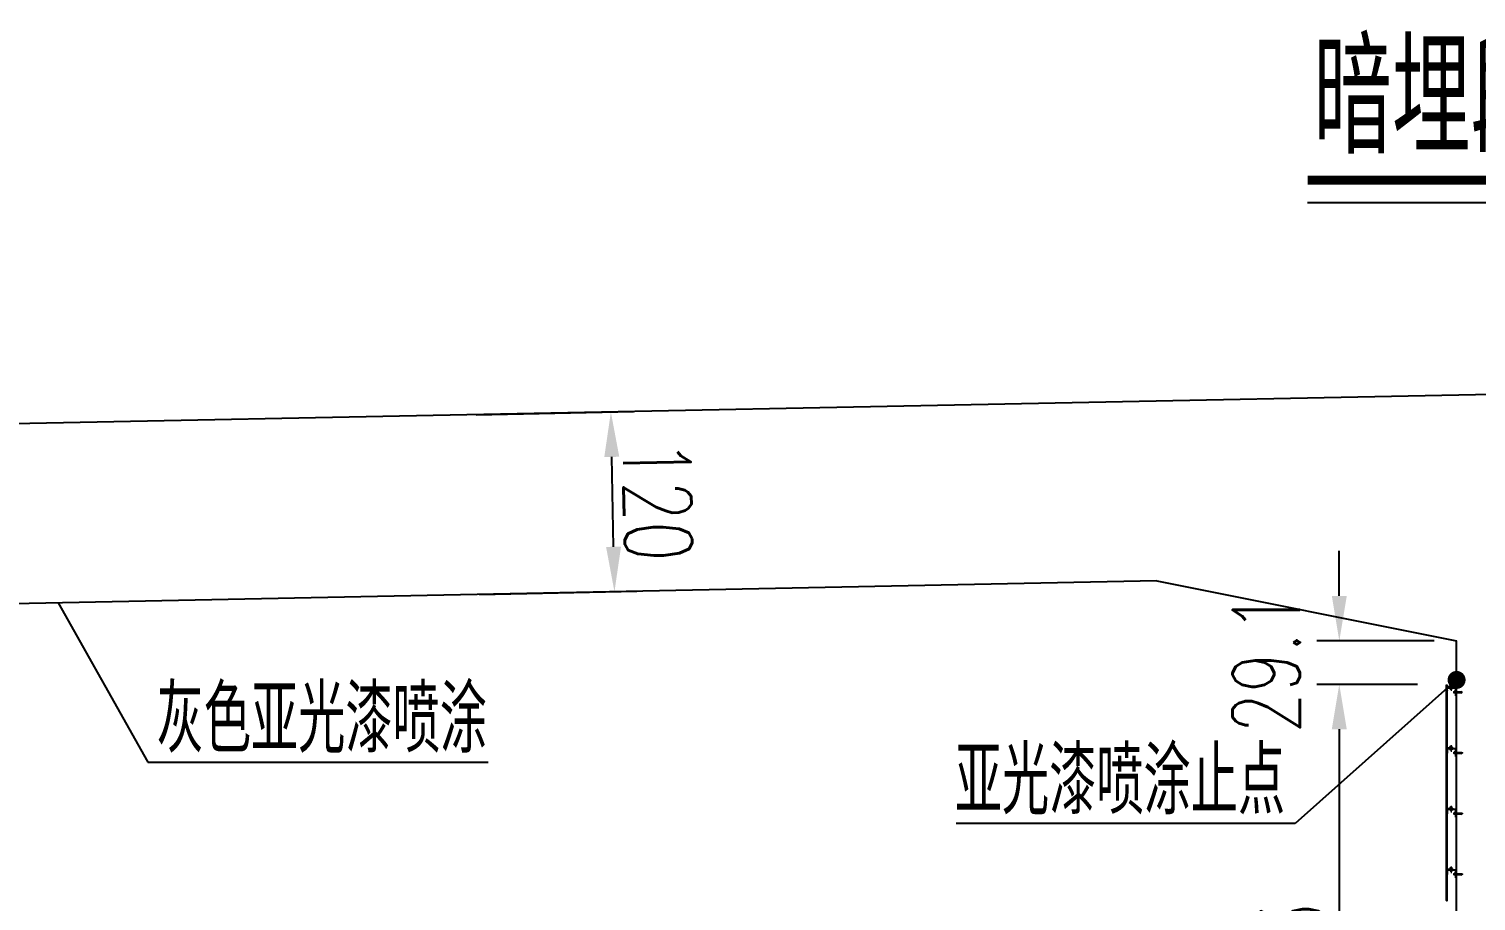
# Model space of a CAD drawing. Header units: millimetres. Extents: x -48690 to 48320, y -25312 to 3911.
# Drawn here: x -14037 to -13071, y -1549 to -967 of the extents above; entities that cross this region are included whole.
import ezdxf

# ---------------------------------------------------------------- set-up
doc = ezdxf.new("R2010")
doc.units = ezdxf.units.MM
doc.header["$LTSCALE"] = 0.25
doc.header["$MEASUREMENT"] = 0
for name, color, linetype in [('DIM', 3, 'Continuous'), ('文字', 7, 'Continuous'), ('次轮廓线', 7, 'Continuous')]:
    doc.layers.add(name, color=color, linetype=linetype)
doc.layers.add('填充线', color=9, linetype='Continuous', lineweight=20)
doc.styles.get("Standard").update_dxf_attribs({"font": 'simplex1.shx', "width": 0.7, "bigfont": 'hztxt.shx'})
doc.dimstyles.new('150', dxfattribs={"dimscale": 15, "dimtxt": 3, "dimasz": 2, "dimexe": 1, "dimexo": 1, "dimgap": 0.5, "dimtad": 1, "dimdec": 1, "dimdsep": 46, "dimtxsty": 'Standard', "dimcen": 0.5, "dimadec": 0, "dimazin": 0, "dimtfac": 1, "dimtdec": 1, "dimtofl": 0, "dimtmove": 2, "dimatfit": 3, "dimfxl": 0, "dimtolj": 1, "dimtzin": 0, "dimarcsym": 0})

# ---------------------------------------------------------------- blocks, each defined once
blk = doc.blocks.new('*D30')
at = {"color": 0, "lineweight": -2}
for p, q in [((-13738.25, -1224.07), (-13633.27, -1221.97)), ((-13646.47, -1312.23), (-13647.67, -1252.26)), ((-13735.85, -1344.02), (-13630.87, -1341.92))]:
    blk.add_line(p, q, dxfattribs=at)
at = {"color": 0}
for points in [[(-13642.67, -1252.16), (-13652.67, -1252.36), (-13648.27, -1222.27)], [(-13641.47, -1312.13), (-13651.47, -1312.33), (-13645.87, -1342.22)]]:
    blk.add_solid(points, dxfattribs=at)
at = {"layer": 'Defpoints', "color": 0}
for p in [(-13753.7, -1224.38), (-13648.27, -1222.27), (-13751.3, -1344.33)]:
    blk.add_point(p, dxfattribs=at)
at = {"color": 0, "insert": (-13617.07, -1281.64), "char_height": 45, "attachment_point": 5, "rotation": 271.14576}
blk.add_mtext('\\A1;120', dxfattribs=at)
blk = doc.blocks.new('*D44')
at = {"color": 0, "lineweight": -2}
for p, q in [((-13162.09, -1344.98), (-13162.09, -1314.98)), ((-13098.8, -1374.98), (-13177.09, -1374.98)), ((-13109.87, -1404.08), (-13177.09, -1404.08)), ((-13162.09, -1434.08), (-13162.09, -1464.08))]:
    blk.add_line(p, q, dxfattribs=at)
at = {"color": 0}
for points in [[(-13167.09, -1344.98), (-13157.09, -1344.98), (-13162.09, -1374.98)], [(-13167.09, -1434.08), (-13157.09, -1434.08), (-13162.09, -1404.08)]]:
    blk.add_solid(points, dxfattribs=at)
at = {"layer": 'Defpoints', "color": 0}
for p in [(-13162.09, -1374.98), (-13083.8, -1374.98), (-13094.87, -1404.08)]:
    blk.add_point(p, dxfattribs=at)
at = {"color": 0, "insert": (-13210.84, -1389.53), "char_height": 45, "attachment_point": 5, "rotation": 90}
blk.add_mtext('\\A1;29.1', dxfattribs=at)
blk = doc.blocks.new('A$C727327BB')
at = {"linetype": 'ByBlock'}
h = blk.add_hatch(dxfattribs=at)
h.set_pattern_fill('ANSI31', color=1, scale=15, style=0)
h.set_pattern_definition([(45, (-206.4395, -190.0115), (-1.325825, 1.325825), [])])
h.paths.add_polyline_path([(-3, 9), (-39, 9, 0.414214), (-40, 8), (-40, 7, 0.414214), (-39, 6), (-3, 6), (-3, -18, 0.414214), (-2, -19), (-1, -19, 0.414214), (0, -18), (0, 18), (8, 18), (8, 2, 0.414214), (8, 1), (10, 1, 0.414214), (10, 2), (10, 20, 0.414214), (10, 21), (-2, 21, 0.414214), (-3, 20)])
at = {"linetype": 'Continuous'}
blk.add_line((12, 21), (12, 21), dxfattribs=at)
at = {"linetype": 'Continuous', "const_width": 0.3}
for points in [[(-39, 9, 0.414214), (-40, 8, 0.414214)], [(-40, 7, 0.414214), (-39, 6, 0.414214)], [(-2, 21, 0.414214), (-3, 20, 0.414214)], [(8, 2, 0.414214), (8, 1, 0.414214)], [(10, 20, 0.414214), (10, 21, 0.414214)], [(10, 1, 0.414214), (10, 2, 0.414214)], [(-3, -18, 0.414214), (-2, -19, 0.414214)], [(-1, -19, 0.414214), (0, -18, 0.414214)]]:
    blk.add_lwpolyline(points, format="xyb", dxfattribs=at)
for points in [[(-40, 7), (-40, 8)], [(-39, 9), (-3, 9)], [(-3, 6), (-39, 6)], [(-3, 9), (-3, 20)], [(-3, -18), (-3, 6)], [(-2, 21), (10, 21)], [(0, 18), (0, -18)], [(8, 18), (0, 18)], [(8, 2), (8, 18)], [(10, 1), (8, 1)], [(10, 20), (10, 2)], [(-1, -19), (-2, -19)]]:
    blk.add_lwpolyline(points, dxfattribs=at)
at = {"layer": 'Defpoints', "color": 0, "linetype": 'ByBlock'}
for p in [(-40, 8), (-2, 21), (8, 20), (-2, -19)]:
    blk.add_point(p, dxfattribs=at)
blk = doc.blocks.new('A$C34480033')
at = {"linetype": 'Continuous'}
h = blk.add_hatch(dxfattribs=at)
h.set_pattern_fill('ANSI31', color=1, scale=15, style=0)
h.set_pattern_definition([(45, (-207.7575, -198.1272), (-1.325825, 1.325825), [])])
h.paths.add_polyline_path([(13, 16), (13, -20, 0.414214), (14, -21), (15, -21, 0.414214), (16, -20), (16, 18, 0.414214), (15, 19), (-23, 19, 0.414214), (-24, 18), (-24, 17, 0.414214), (-23, 16)])
for p, q in [((-24, 17), (-24, 18)), ((15, 19), (-23, 19)), ((13, 16), (-23, 16)), ((13, -20), (13, 16)), ((16, -20), (16, 18))]:
    blk.add_line(p, q, dxfattribs=at)
at = {"linetype": 'Continuous', "const_width": 0.3}
for points in [[(-23, 19, 0.414214), (-24, 18, 0.414214)], [(-24, 17, 0.414214), (-23, 16, 0.414214)], [(16, 18, 0.414214), (15, 19, 0.414214)], [(13, -20, 0.414214), (14, -21, 0.414214)], [(15, -21, 0.414214), (16, -20, 0.414214)]]:
    blk.add_lwpolyline(points, format="xyb", dxfattribs=at)
for points in [[(-24, 18), (-24, 17)], [(15, 19), (-23, 19)], [(-23, 16), (13, 16)], [(13, 16), (13, -20)], [(16, -20), (16, 18)], [(14, -21), (15, -21)]]:
    blk.add_lwpolyline(points, dxfattribs=at)
at = {"linetype": 'Continuous'}
for centre, start, end in [((-23, 18), 90, 180), ((-23, 17), 180, 270), ((15, 18), 0, 90)]:
    blk.add_arc(centre, 1, start, end, dxfattribs=at)
at = {"layer": 'Defpoints', "color": 0, "linetype": 'ByBlock'}
for p in [(-24, 17), (-23, 19), (-23, 16), (15, 19), (16, 18), (15, -21)]:
    blk.add_point(p, dxfattribs=at)
blk = doc.blocks.new('*D50')
at = {"color": 0, "lineweight": -2}
for p, q in [((-13109.87, -1404.08), (-13177.09, -1404.08)), ((-13162.09, -1434.08), (-13162.09, -1747.08)), ((-13103.87, -1777.08), (-13177.09, -1777.08))]:
    blk.add_line(p, q, dxfattribs=at)
at = {"color": 0}
for points in [[(-13167.09, -1434.08), (-13157.09, -1434.08), (-13162.09, -1404.08)], [(-13167.09, -1747.08), (-13157.09, -1747.08), (-13162.09, -1777.08)]]:
    blk.add_solid(points, dxfattribs=at)
at = {"layer": 'Defpoints', "color": 0}
for p in [(-13094.87, -1404.08), (-13162.09, -1777.08), (-13088.87, -1777.08)]:
    blk.add_point(p, dxfattribs=at)
at = {"color": 0, "insert": (-13192.09, -1590.58), "char_height": 45, "attachment_point": 5, "rotation": 90}
blk.add_mtext('\\A1;373', dxfattribs=at)

msp = doc.modelspace()

# ---------------------------------------------------------------- hatches: boundary and pattern name
msp.add_hatch(color=5).paths.add_polyline_path([(-13090.06, -1404.92), (-13090.53, -1404.92), (-13090.53, -1548.4), (-13090.06, -1548.4)])
at = {"layer": '填充线', "ltscale": 5}
h = msp.add_hatch(dxfattribs=at)
h.set_pattern_fill('ANSI37', scale=0.046918, style=0)
h.set_pattern_definition([(225, (-9245.40684, 3323.38309), (0.1053344507, -0.1053344507), []), (315, (-9245.40684, 3323.38309), (0.1053344507, 0.1053344507), [])])
h.paths.add_polyline_path([(-13090, -1407.92), (-13090.23, -1407.92), (-13090.23, -1407.08), (-13090, -1407.08)])
h = msp.add_hatch(dxfattribs=at)
h.set_pattern_fill('ANSI37', scale=0.046918, style=0)
h.set_pattern_definition([(135, (-9245.386, -6178.04773), (0.1053344507, 0.1053344507), []), (45, (-9245.386, -6178.04773), (0.1053344507, -0.1053344507), [])])
h.paths.add_polyline_path([(-13089.98, -1447.59), (-13090.21, -1447.59), (-13090.21, -1446.74), (-13089.98, -1446.74)])
h = msp.add_hatch(dxfattribs=at)
h.set_pattern_fill('ANSI37', scale=0.046918, style=0)
h.set_pattern_definition([(225, (-9245.386, 3281.75097), (0.1053344507, -0.1053344507), []), (315, (-9245.386, 3281.75097), (0.1053344507, 0.1053344507), [])])
h.paths.add_polyline_path([(-13089.98, -1449.56), (-13090.21, -1449.56), (-13090.21, -1448.71), (-13089.98, -1448.71)])
h = msp.add_hatch(dxfattribs=at)
h.set_pattern_fill('ANSI37', scale=0.046918, style=0)
h.set_pattern_definition([(135, (-9245.36515, -6218.5538), (0.1053344507, 0.1053344507), []), (45, (-9245.36515, -6218.5538), (0.1053344507, -0.1053344507), [])])
h.paths.add_polyline_path([(-13089.96, -1488.09), (-13090.19, -1488.09), (-13090.19, -1487.25), (-13089.96, -1487.25)])
h = msp.add_hatch(dxfattribs=at)
h.set_pattern_fill('ANSI37', scale=0.046918, style=0)
h.set_pattern_definition([(225, (-9245.36515, 3241.24489), (0.1053344507, -0.1053344507), []), (315, (-9245.36515, 3241.24489), (0.1053344507, 0.1053344507), [])])
h.paths.add_polyline_path([(-13089.96, -1490.06), (-13090.19, -1490.06), (-13090.19, -1489.22), (-13089.96, -1489.22)])
h = msp.add_hatch(dxfattribs=at)
h.set_pattern_fill('ANSI37', scale=0.046918, style=0)
h.set_pattern_definition([(135, (-9245.3443, -6259.05989), (0.1053344507, 0.1053344507), []), (45, (-9245.3443, -6259.05989), (0.1053344507, -0.1053344507), [])])
h.paths.add_polyline_path([(-13089.94, -1528.6), (-13090.17, -1528.6), (-13090.17, -1527.75), (-13089.94, -1527.75)])
h = msp.add_hatch(dxfattribs=at)
h.set_pattern_fill('ANSI37', scale=0.046918, style=0)
h.set_pattern_definition([(225, (-9245.3443, 3200.73881), (0.1053344507, -0.1053344507), []), (315, (-9245.3443, 3200.73881), (0.1053344507, 0.1053344507), [])])
h.paths.add_polyline_path([(-13089.94, -1530.57), (-13090.17, -1530.57), (-13090.17, -1529.72), (-13089.94, -1529.72)])

# ---------------------------------------------------------------- linework, layer by layer
for p, q in [((-13183.29, -1082.45), (-12922.39, -1082.45)), ((-13083.8, -1782.08), (-13083.8, -1409.08))]:
    msp.add_line(p, q)
at = {"color": 5}
for p, q in [((-13090.53, -1548.4), (-13090.53, -1404.79)), ((-13090.06, -1548.4), (-13090.06, -1404.76))]:
    msp.add_line(p, q, dxfattribs=at)
msp.add_lwpolyline([(-13183.29, -1067.45, 6, 6, 0), (-12922.39, -1067.45, 0.6, 0.6, 0)], format="xyseb")
at = {"const_width": 6}
msp.add_lwpolyline([(-13086.8, -1401.1, 1), (-13080.8, -1401.1, 1)], format="xyb", close=True, dxfattribs=at)
at = {"color": 5}
msp.add_lwpolyline([(-13090.06, -1404.92), (-13090.53, -1404.92), (-13090.53, -1548.4), (-13090.06, -1548.4)], close=True, dxfattribs=at)
at = {"layer": 'DIM', "color": 7, "ltscale": 100}
for p, q in [((-14017.2, -1349.65), (-13957.4, -1455.95)), ((-13083.8, -1401.1), (-13191.59, -1496.9)), ((-13957.4, -1455.95), (-13730.17, -1455.95)), ((-13191.59, -1496.9), (-13417.79, -1496.9))]:
    msp.add_line(p, q, dxfattribs=at)
at = {"layer": '填充线', "color": 7, "ltscale": 5}
for p, q in [((-13090.22, -1405.37), (-13090.7, -1405.37)), ((-13089.62, -1406.05), (-13083.99, -1406.05)), ((-13089.62, -1406.61), (-13089.62, -1406.05)), ((-13089.62, -1406.61), (-13085.12, -1406.61)), ((-13088.87, -1406.61), (-13088.87, -1406.05)), ((-13088.47, -1405.77), (-13088.47, -1405.65)), ((-13086.55, -1405.65), (-13088.47, -1405.65)), ((-13088.23, -1405.54), (-13088.23, -1405.11)), ((-13088.23, -1405.65), (-13088.23, -1405.65)), ((-13086.79, -1405.65), (-13088.23, -1405.65)), ((-13088.23, -1406.72), (-13088.23, -1407.15)), ((-13086.97, -1405), (-13088.05, -1405)), ((-13086.97, -1407.26), (-13088.05, -1407.26)), ((-13087.91, -1404.69), (-13087.84, -1404.54)), ((-13087.91, -1404.69), (-13087.91, -1405)), ((-13087.91, -1404.69), (-13087.11, -1404.69)), ((-13087.86, -1405.11), (-13087.86, -1405.54)), ((-13087.86, -1407.15), (-13087.86, -1406.72)), ((-13087.84, -1404.54), (-13087.18, -1404.54)), ((-13087.84, -1405), (-13087.84, -1404.69)), ((-13087.51, -1404.08), (-13087.51, -1408.49)), ((-13087.11, -1404.69), (-13087.18, -1404.54)), ((-13087.18, -1405), (-13087.18, -1404.69)), ((-13087.16, -1405.11), (-13086.97, -1405)), ((-13087.16, -1405.54), (-13087.16, -1405.11)), ((-13087.16, -1406.72), (-13087.16, -1407.15)), ((-13087.16, -1407.15), (-13086.97, -1407.26)), ((-13087.11, -1404.69), (-13087.11, -1405)), ((-13086.79, -1405.11), (-13086.97, -1405)), ((-13086.79, -1407.15), (-13086.97, -1407.26)), ((-13086.79, -1405.54), (-13086.79, -1405.11)), ((-13086.79, -1405.65), (-13086.79, -1405.65)), ((-13086.79, -1406.72), (-13086.79, -1407.15)), ((-13086.55, -1405.77), (-13086.55, -1405.65)), ((-13086.15, -1409.28), (-13079.83, -1409.28)), ((-13085.44, -1408.96), (-13085.91, -1408.96)), ((-13085.75, -1408.88), (-13085.9, -1408.96)), ((-13085.9, -1408.96), (-13085.9, -1409.61)), ((-13085.75, -1409.69), (-13085.9, -1409.61)), ((-13085.87, -1406.61), (-13085.87, -1406.05)), ((-13085.75, -1408.88), (-13083.37, -1408.88)), ((-13085.75, -1408.88), (-13085.75, -1409.69)), ((-13085.75, -1409.69), (-13083.37, -1409.69)), ((-13085.44, -1409.82), (-13085.44, -1408.75)), ((-13085.34, -1409.64), (-13085.44, -1409.82)), ((-13085.34, -1410.01), (-13085.44, -1409.82)), ((-13084.9, -1408.56), (-13085.34, -1408.56)), ((-13085.34, -1408.93), (-13084.9, -1408.93)), ((-13084.9, -1409.64), (-13085.34, -1409.64)), ((-13084.9, -1410.01), (-13085.34, -1410.01)), ((-13084.68, -1408.56), (-13084.8, -1408.56)), ((-13084.8, -1410.01), (-13084.8, -1408.56)), ((-13084.68, -1410.01), (-13084.8, -1410.01)), ((-13084.56, -1408.32), (-13084.68, -1408.32)), ((-13084.68, -1410.25), (-13084.68, -1408.32)), ((-13084.56, -1411.68), (-13084.56, -1407.17)), ((-13084.56, -1407.92), (-13083.99, -1407.92)), ((-13084.56, -1410.25), (-13084.56, -1408.32)), ((-13083.37, -1408.96), (-13084.56, -1408.96)), ((-13083.37, -1409.61), (-13084.56, -1409.61)), ((-13083.99, -1411.68), (-13083.99, -1406.05)), ((-13083.37, -1408.88), (-13080.28, -1408.71)), ((-13083.37, -1408.88), (-13083.37, -1409.69)), ((-13083.37, -1409.69), (-13080.28, -1409.86)), ((-13082.32, -1408.93), (-13082.32, -1408.82)), ((-13082.32, -1408.93), (-13080.28, -1408.83)), ((-13082.32, -1409.64), (-13080.28, -1409.74)), ((-13082.32, -1409.64), (-13082.32, -1409.74)), ((-13080.28, -1409.86), (-13080.28, -1408.71)), ((-13084.56, -1410.25), (-13084.68, -1410.25)), ((-13084.56, -1410.65), (-13083.99, -1410.65)), ((-13084.56, -1411.68), (-13083.99, -1411.68)), ((-13089.6, -1447.12), (-13089.6, -1446.55)), ((-13089.6, -1446.55), (-13083.97, -1446.55)), ((-13089.6, -1447.12), (-13085.1, -1447.12)), ((-13088.85, -1447.12), (-13088.85, -1446.55)), ((-13086.53, -1446.15), (-13088.45, -1446.15)), ((-13088.45, -1446.27), (-13088.45, -1446.15)), ((-13088.21, -1446.04), (-13088.21, -1445.61)), ((-13086.77, -1446.15), (-13088.21, -1446.15)), ((-13088.21, -1446.15), (-13088.21, -1446.15)), ((-13088.21, -1447.22), (-13088.21, -1447.66)), ((-13086.95, -1445.51), (-13088.03, -1445.51)), ((-13086.95, -1447.76), (-13088.03, -1447.76)), ((-13087.89, -1445.2), (-13087.82, -1445.05)), ((-13087.89, -1445.2), (-13087.09, -1445.2)), ((-13087.89, -1445.2), (-13087.89, -1445.51)), ((-13087.84, -1445.61), (-13087.84, -1446.04)), ((-13087.84, -1447.66), (-13087.84, -1447.22)), ((-13087.82, -1445.05), (-13087.16, -1445.05)), ((-13087.82, -1445.51), (-13087.82, -1445.2)), ((-13087.49, -1444.59), (-13087.49, -1448.99)), ((-13087.09, -1445.2), (-13087.16, -1445.05)), ((-13087.16, -1445.51), (-13087.16, -1445.2)), ((-13087.14, -1445.61), (-13086.95, -1445.51)), ((-13087.14, -1446.04), (-13087.14, -1445.61)), ((-13087.14, -1447.22), (-13087.14, -1447.66)), ((-13087.14, -1447.66), (-13086.95, -1447.76)), ((-13087.09, -1445.2), (-13087.09, -1445.51)), ((-13086.77, -1445.61), (-13086.95, -1445.51)), ((-13086.77, -1447.66), (-13086.95, -1447.76)), ((-13086.77, -1446.04), (-13086.77, -1445.61)), ((-13086.77, -1446.15), (-13086.77, -1446.15)), ((-13086.77, -1447.22), (-13086.77, -1447.66)), ((-13086.53, -1446.27), (-13086.53, -1446.15)), ((-13085.85, -1447.12), (-13085.85, -1446.55)), ((-13084.53, -1452.18), (-13084.53, -1447.68)), ((-13084.53, -1448.43), (-13083.97, -1448.43)), ((-13083.97, -1452.18), (-13083.97, -1446.55)), ((-13086.12, -1449.79), (-13079.81, -1449.79)), ((-13085.42, -1449.47), (-13085.89, -1449.47)), ((-13085.73, -1449.39), (-13085.88, -1449.46)), ((-13085.88, -1449.46), (-13085.88, -1450.12)), ((-13085.73, -1450.19), (-13085.88, -1450.12)), ((-13085.73, -1449.39), (-13085.73, -1450.19)), ((-13085.73, -1449.39), (-13083.35, -1449.39)), ((-13085.73, -1450.19), (-13083.35, -1450.19)), ((-13085.42, -1450.33), (-13085.42, -1449.25)), ((-13085.31, -1450.14), (-13085.42, -1450.33)), ((-13085.31, -1450.51), (-13085.42, -1450.33)), ((-13084.88, -1449.07), (-13085.31, -1449.07)), ((-13085.31, -1449.44), (-13084.88, -1449.44)), ((-13084.88, -1450.14), (-13085.31, -1450.14)), ((-13084.88, -1450.51), (-13085.31, -1450.51)), ((-13084.78, -1450.51), (-13084.78, -1449.07)), ((-13084.65, -1449.07), (-13084.78, -1449.07)), ((-13084.65, -1450.51), (-13084.78, -1450.51)), ((-13084.65, -1450.75), (-13084.65, -1448.83)), ((-13084.53, -1448.83), (-13084.65, -1448.83)), ((-13084.53, -1450.75), (-13084.65, -1450.75)), ((-13084.53, -1450.75), (-13084.53, -1448.83)), ((-13083.35, -1449.47), (-13084.53, -1449.47)), ((-13083.35, -1450.11), (-13084.53, -1450.11)), ((-13084.53, -1451.15), (-13083.97, -1451.15)), ((-13084.53, -1452.18), (-13083.97, -1452.18)), ((-13083.35, -1449.39), (-13080.26, -1449.22)), ((-13083.35, -1449.39), (-13083.35, -1450.19)), ((-13083.35, -1450.19), (-13080.26, -1450.36)), ((-13082.3, -1449.43), (-13082.3, -1449.33)), ((-13082.3, -1449.43), (-13080.26, -1449.34)), ((-13082.3, -1450.15), (-13082.3, -1450.25)), ((-13082.3, -1450.15), (-13080.26, -1450.24)), ((-13080.26, -1450.36), (-13080.26, -1449.22)), ((-13089.58, -1487.62), (-13089.58, -1487.06)), ((-13089.58, -1487.06), (-13083.95, -1487.06)), ((-13088.83, -1487.62), (-13088.83, -1487.06)), ((-13086.51, -1486.66), (-13088.43, -1486.66)), ((-13088.43, -1486.78), (-13088.43, -1486.66)), ((-13088.19, -1486.55), (-13088.19, -1486.12)), ((-13086.75, -1486.66), (-13088.19, -1486.66)), ((-13088.19, -1486.66), (-13088.19, -1486.66)), ((-13086.93, -1486.01), (-13088.01, -1486.01)), ((-13087.87, -1485.7), (-13087.8, -1485.55)), ((-13087.87, -1485.7), (-13087.07, -1485.7)), ((-13087.87, -1485.7), (-13087.87, -1486.01)), ((-13087.82, -1486.12), (-13087.82, -1486.55)), ((-13087.8, -1485.55), (-13087.14, -1485.55)), ((-13087.8, -1486.01), (-13087.8, -1485.7)), ((-13087.47, -1485.09), (-13087.47, -1489.5)), ((-13087.07, -1485.7), (-13087.14, -1485.55)), ((-13087.14, -1486.01), (-13087.14, -1485.7)), ((-13087.12, -1486.12), (-13086.93, -1486.01)), ((-13087.12, -1486.55), (-13087.12, -1486.12)), ((-13087.07, -1485.7), (-13087.07, -1486.01)), ((-13086.75, -1486.12), (-13086.93, -1486.01)), ((-13086.75, -1486.55), (-13086.75, -1486.12)), ((-13086.75, -1486.66), (-13086.75, -1486.66)), ((-13086.51, -1486.78), (-13086.51, -1486.66)), ((-13085.83, -1487.62), (-13085.83, -1487.06)), ((-13083.95, -1492.69), (-13083.95, -1487.06)), ((-13089.58, -1487.62), (-13085.08, -1487.62)), ((-13088.19, -1487.73), (-13088.19, -1488.16)), ((-13086.93, -1488.27), (-13088.01, -1488.27)), ((-13087.82, -1488.16), (-13087.82, -1487.73)), ((-13087.12, -1487.73), (-13087.12, -1488.16)), ((-13087.12, -1488.16), (-13086.93, -1488.27)), ((-13086.75, -1488.16), (-13086.93, -1488.27)), ((-13086.75, -1487.73), (-13086.75, -1488.16)), ((-13086.1, -1490.3), (-13079.79, -1490.3)), ((-13085.4, -1489.98), (-13085.87, -1489.98)), ((-13085.71, -1489.9), (-13085.86, -1489.97)), ((-13085.86, -1489.97), (-13085.86, -1490.62)), ((-13085.71, -1490.7), (-13085.86, -1490.62)), ((-13085.71, -1489.9), (-13085.71, -1490.7)), ((-13085.71, -1489.9), (-13083.33, -1489.9)), ((-13085.71, -1490.7), (-13083.33, -1490.7)), ((-13085.4, -1490.83), (-13085.4, -1489.76)), ((-13085.29, -1490.65), (-13085.4, -1490.83)), ((-13085.29, -1491.02), (-13085.4, -1490.83)), ((-13084.86, -1489.58), (-13085.29, -1489.58)), ((-13085.29, -1489.95), (-13084.86, -1489.95)), ((-13084.86, -1490.65), (-13085.29, -1490.65)), ((-13084.86, -1491.02), (-13085.29, -1491.02)), ((-13084.75, -1491.02), (-13084.75, -1489.58)), ((-13084.63, -1489.58), (-13084.75, -1489.58)), ((-13084.63, -1491.02), (-13084.75, -1491.02)), ((-13084.63, -1491.26), (-13084.63, -1489.33)), ((-13084.51, -1489.33), (-13084.63, -1489.33)), ((-13084.51, -1491.26), (-13084.63, -1491.26)), ((-13084.51, -1492.69), (-13084.51, -1488.19)), ((-13084.51, -1488.94), (-13083.95, -1488.94)), ((-13084.51, -1491.26), (-13084.51, -1489.33)), ((-13083.33, -1489.98), (-13084.51, -1489.98)), ((-13083.33, -1490.62), (-13084.51, -1490.62)), ((-13084.51, -1491.66), (-13083.95, -1491.66)), ((-13084.51, -1492.69), (-13083.95, -1492.69)), ((-13083.33, -1489.9), (-13080.24, -1489.72)), ((-13083.33, -1489.9), (-13083.33, -1490.7)), ((-13083.33, -1490.7), (-13080.24, -1490.87)), ((-13082.27, -1489.94), (-13082.27, -1489.84)), ((-13082.27, -1489.94), (-13080.24, -1489.84)), ((-13082.27, -1490.65), (-13082.27, -1490.76)), ((-13082.27, -1490.65), (-13080.24, -1490.75)), ((-13080.24, -1490.87), (-13080.24, -1489.72)), ((-13087.85, -1526.21), (-13087.77, -1526.06)), ((-13087.77, -1526.06), (-13087.12, -1526.06)), ((-13087.45, -1525.6), (-13087.45, -1530.01)), ((-13087.05, -1526.21), (-13087.12, -1526.06)), ((-13089.56, -1528.13), (-13089.56, -1527.57)), ((-13089.56, -1527.57), (-13083.93, -1527.57)), ((-13089.56, -1528.13), (-13085.06, -1528.13)), ((-13088.81, -1528.13), (-13088.81, -1527.57)), ((-13086.49, -1527.16), (-13088.41, -1527.16)), ((-13088.41, -1527.28), (-13088.41, -1527.16)), ((-13088.17, -1527.06), (-13088.17, -1526.62)), ((-13086.73, -1527.16), (-13088.17, -1527.16)), ((-13088.17, -1527.16), (-13088.17, -1527.16)), ((-13088.17, -1528.24), (-13088.17, -1528.67)), ((-13086.91, -1526.52), (-13087.98, -1526.52)), ((-13086.91, -1528.77), (-13087.98, -1528.77)), ((-13087.85, -1526.21), (-13087.05, -1526.21)), ((-13087.85, -1526.21), (-13087.85, -1526.52)), ((-13087.8, -1526.62), (-13087.8, -1527.06)), ((-13087.8, -1528.67), (-13087.8, -1528.24)), ((-13087.77, -1526.52), (-13087.77, -1526.21)), ((-13087.12, -1526.52), (-13087.12, -1526.21)), ((-13087.1, -1526.62), (-13086.91, -1526.52)), ((-13087.1, -1527.06), (-13087.1, -1526.62)), ((-13087.1, -1528.24), (-13087.1, -1528.67)), ((-13087.1, -1528.67), (-13086.91, -1528.77)), ((-13087.05, -1526.21), (-13087.05, -1526.52)), ((-13086.73, -1526.62), (-13086.91, -1526.52)), ((-13086.73, -1528.67), (-13086.91, -1528.77)), ((-13086.73, -1527.06), (-13086.73, -1526.62)), ((-13086.73, -1527.16), (-13086.73, -1527.16)), ((-13086.73, -1528.24), (-13086.73, -1528.67)), ((-13086.49, -1527.28), (-13086.49, -1527.16)), ((-13086.08, -1530.8), (-13079.77, -1530.8)), ((-13085.38, -1530.48), (-13085.85, -1530.48)), ((-13085.69, -1530.4), (-13085.84, -1530.48)), ((-13085.84, -1530.48), (-13085.84, -1531.13)), ((-13085.69, -1531.2), (-13085.84, -1531.13)), ((-13085.81, -1528.13), (-13085.81, -1527.57)), ((-13085.69, -1530.4), (-13085.69, -1531.2)), ((-13085.69, -1530.4), (-13083.31, -1530.4)), ((-13085.69, -1531.2), (-13083.31, -1531.2)), ((-13085.38, -1531.34), (-13085.38, -1530.27)), ((-13085.27, -1531.15), (-13085.38, -1531.34)), ((-13085.27, -1531.52), (-13085.38, -1531.34)), ((-13084.84, -1530.08), (-13085.27, -1530.08)), ((-13085.27, -1530.45), (-13084.84, -1530.45)), ((-13084.84, -1531.15), (-13085.27, -1531.15)), ((-13084.84, -1531.52), (-13085.27, -1531.52)), ((-13084.73, -1531.52), (-13084.73, -1530.08)), ((-13084.61, -1530.08), (-13084.73, -1530.08)), ((-13084.61, -1531.52), (-13084.73, -1531.52)), ((-13084.61, -1531.76), (-13084.61, -1529.84)), ((-13084.49, -1529.84), (-13084.61, -1529.84)), ((-13084.49, -1531.76), (-13084.61, -1531.76)), ((-13084.49, -1533.2), (-13084.49, -1528.69)), ((-13084.49, -1529.44), (-13083.93, -1529.44)), ((-13084.49, -1531.76), (-13084.49, -1529.84)), ((-13083.31, -1530.48), (-13084.49, -1530.48)), ((-13083.31, -1531.12), (-13084.49, -1531.12)), ((-13084.49, -1532.16), (-13083.93, -1532.16)), ((-13084.49, -1533.2), (-13083.93, -1533.2)), ((-13083.93, -1533.2), (-13083.93, -1527.57)), ((-13083.31, -1530.4), (-13080.22, -1530.23)), ((-13083.31, -1530.4), (-13083.31, -1531.2)), ((-13083.31, -1531.2), (-13080.22, -1531.38)), ((-13082.25, -1530.45), (-13082.25, -1530.34)), ((-13082.25, -1530.45), (-13080.22, -1530.35)), ((-13082.25, -1531.16), (-13082.25, -1531.26)), ((-13082.25, -1531.16), (-13080.22, -1531.26)), ((-13080.22, -1531.38), (-13080.22, -1530.23))]:
    msp.add_line(p, q, dxfattribs=at)
for points in [[(-13090, -1407.92), (-13090.23, -1407.92), (-13090.23, -1407.08), (-13090, -1407.08)], [(-13089.98, -1446.74), (-13090.21, -1446.74), (-13090.21, -1447.59), (-13089.98, -1447.59)], [(-13089.98, -1449.56), (-13090.21, -1449.56), (-13090.21, -1448.71), (-13089.98, -1448.71)], [(-13089.96, -1487.25), (-13090.19, -1487.25), (-13090.19, -1488.09), (-13089.96, -1488.09)], [(-13089.96, -1490.06), (-13090.19, -1490.06), (-13090.19, -1489.22), (-13089.96, -1489.22)], [(-13089.94, -1527.75), (-13090.17, -1527.75), (-13090.17, -1528.6), (-13089.94, -1528.6)], [(-13089.94, -1530.57), (-13090.17, -1530.57), (-13090.17, -1529.72), (-13089.94, -1529.72)]]:
    msp.add_lwpolyline(points, close=True, dxfattribs=at)
for centre, radius, start, end in [((-13088.05, -1405.21), 0.214, 30.00793, 149.99207), ((-13088.05, -1405.43), 0.214, 209.99444, 330.00556), ((-13088.05, -1406.82), 0.214, 29.99444, 150.00556), ((-13088.05, -1407.04), 0.214, 210.00793, 329.99207), ((-13087.51, -1405.63), 0.63, 56.14485, 123.85515), ((-13087.51, -1405.01), 0.63, 236.1437, 303.8563), ((-13087.51, -1407.24), 0.63, 56.1437, 123.8563), ((-13087.51, -1406.63), 0.63, 236.14485, 303.85515), ((-13086.97, -1405.43), 0.214, 209.99444, 330.00556), ((-13086.97, -1406.82), 0.214, 29.99444, 150.00556), ((-13085.23, -1408.75), 0.214, 120.00793, 239.99207), ((-13084.81, -1409.28), 0.63, 146.14485, 213.85515), ((-13085.12, -1407.17), 0.563, 0, 90), ((-13085.01, -1408.75), 0.214, 299.99444, 60.00556), ((-13085.43, -1409.28), 0.63, 326.1437, 33.8563), ((-13085.01, -1409.82), 0.214, 299.99444, 60.00556), ((-13088.03, -1445.72), 0.214, 30.00793, 149.99207), ((-13088.03, -1445.94), 0.214, 209.99444, 330.00556), ((-13088.03, -1447.33), 0.214, 29.99444, 150.00556), ((-13088.03, -1447.55), 0.214, 210.00793, 329.99207), ((-13087.49, -1446.14), 0.63, 56.14485, 123.85515), ((-13087.49, -1445.52), 0.63, 236.1437, 303.8563), ((-13087.49, -1447.75), 0.63, 56.1437, 123.8563), ((-13087.49, -1447.13), 0.63, 236.14485, 303.85515), ((-13086.95, -1445.94), 0.214, 209.99444, 330.00556), ((-13086.95, -1447.33), 0.214, 29.99444, 150.00556), ((-13085.1, -1447.68), 0.563, 0, 90), ((-13085.21, -1449.25), 0.214, 120.00793, 239.99207), ((-13084.79, -1449.79), 0.63, 146.14485, 213.85515), ((-13084.99, -1449.25), 0.214, 299.99444, 60.00556), ((-13085.41, -1449.79), 0.63, 326.1437, 33.8563), ((-13084.99, -1450.33), 0.214, 299.99444, 60.00556), ((-13088.01, -1486.22), 0.214, 30.00793, 149.99207), ((-13088.01, -1486.44), 0.214, 209.99444, 330.00556), ((-13087.47, -1486.64), 0.63, 56.14485, 123.85515), ((-13087.47, -1486.03), 0.63, 236.1437, 303.8563), ((-13086.93, -1486.44), 0.214, 209.99444, 330.00556), ((-13088.01, -1487.84), 0.214, 29.99444, 150.00556), ((-13088.01, -1488.05), 0.214, 210.00793, 329.99207), ((-13087.47, -1488.25), 0.63, 56.1437, 123.8563), ((-13087.47, -1487.64), 0.63, 236.14485, 303.85515), ((-13086.93, -1487.84), 0.214, 29.99444, 150.00556), ((-13085.19, -1489.76), 0.214, 120.00793, 239.99207), ((-13084.77, -1490.3), 0.63, 146.14485, 213.85515), ((-13085.08, -1488.19), 0.563, 0, 90), ((-13084.97, -1489.76), 0.214, 299.99444, 60.00556), ((-13085.38, -1490.3), 0.63, 326.1437, 33.8563), ((-13084.97, -1490.83), 0.214, 299.99444, 60.00556), ((-13087.98, -1526.73), 0.214, 30.00793, 149.99207), ((-13087.98, -1526.95), 0.214, 209.99444, 330.00556), ((-13087.98, -1528.34), 0.214, 29.99444, 150.00556), ((-13087.98, -1528.56), 0.214, 210.00793, 329.99207), ((-13087.45, -1527.15), 0.63, 56.14485, 123.85515), ((-13087.45, -1526.53), 0.63, 236.1437, 303.8563), ((-13087.45, -1528.76), 0.63, 56.1437, 123.8563), ((-13087.45, -1528.14), 0.63, 236.14485, 303.85515), ((-13086.91, -1526.95), 0.214, 209.99444, 330.00556), ((-13086.91, -1528.34), 0.214, 29.99444, 150.00556), ((-13085.17, -1530.27), 0.214, 120.00793, 239.99207), ((-13084.75, -1530.8), 0.63, 146.14485, 213.85515), ((-13085.06, -1528.69), 0.563, 0, 90), ((-13084.95, -1530.27), 0.214, 299.99444, 60.00556), ((-13085.36, -1530.8), 0.63, 326.1437, 33.8563), ((-13084.95, -1531.34), 0.214, 299.99444, 60.00556)]:
    msp.add_arc(centre, radius, start, end, dxfattribs=at)
for p in [(-13079.81, -1449.79), (-13079.79, -1490.3), (-13079.77, -1530.8)]:
    msp.add_point(p, dxfattribs=at)
at = {"layer": '次轮廓线'}
for p, q in [((-13043.8, -1210.18), (-14518.8, -1239.68)), ((-13283.8, -1334.98), (-14218.8, -1353.68)), ((-13283.8, -1334.98), (-13083.8, -1374.98)), ((-13083.8, -1875.68), (-13083.8, -1374.98))]:
    msp.add_line(p, q, dxfattribs=at)

# ---------------------------------------------------------------- block references
at = {"layer": '填充线', "color": 7, "ltscale": 5, "xscale": -0.09383647795766592, "yscale": 0.09383647798676975, "zscale": 0.09383647798738703}
for name, p in [('A$C727327BB', (-13090, -1406.61)), ('A$C34480033', (-13088.5, -1448.04)), ('A$C34480033', (-13088.48, -1488.55)), ('A$C34480033', (-13088.46, -1529.05))]:
    msp.add_blockref(name, p, dxfattribs=at)

# ---------------------------------------------------------------- texts
at = {"layer": '文字', "width": 0.7}
msp.add_text('暗埋段断面', height=75, dxfattribs=at).set_placement((-13179.38, -1049.95))
at = {"layer": '文字', "char_height": 45, "width": 438.3587, "attachment_point": 5}
for s, insert in [('灰色亚光漆喷涂', (-13841.19, -1427.26)), ('亚光漆喷涂止点', (-13308.47, -1468.34))]:
    msp.add_mtext(s, dxfattribs=dict(at, insert=insert))

# ---------------------------------------------------------------- dimensions: what is measured, and where the dimension line sits
dim = msp.add_aligned_dim(p1=(-13751.3, -1344.33), p2=(-13753.7, -1224.38), distance=-105.46, dimstyle='150')
dim.commit()
dim.dimension.update_dxf_attribs({"geometry": '*D30', "text_midpoint": (-13617.07, -1281.64)})
for base, p2, picture, middle in [((-13162.09, -1374.98), (-13083.8, -1374.98), '*D44', (-13210.84, -1389.53)), ((-13162.09, -1777.08), (-13088.87, -1777.08), '*D50', (-13192.09, -1590.58))]:
    dim = msp.add_linear_dim(base=base, p1=(-13094.87, -1404.08), p2=p2, angle=90, dimstyle='150')
    dim.commit()
    dim.dimension.update_dxf_attribs({"geometry": picture, "text_midpoint": middle})

doc.saveas('drawing.dxf')
